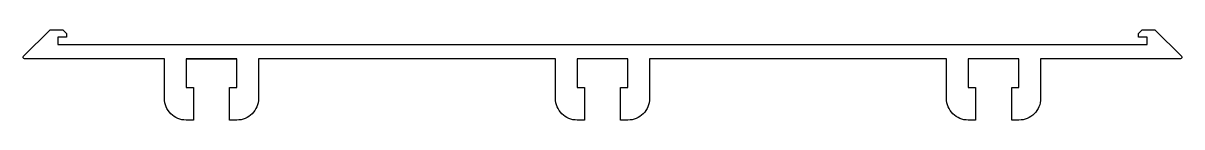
# Model space of a CAD drawing. Extents: x 871 to 1031, y 0 to 12.
import ezdxf

# ---------------------------------------------------------------- set-up
doc = ezdxf.new("R2010")
doc.units = 0
doc.header["$LTSCALE"] = 15
doc.layers.get('0').update_dxf_attribs({"linetype": 'CONTINUOUS'})

msp = doc.modelspace()

# ---------------------------------------------------------------- linework, layer by layer
at = {"ltscale": 0.05}
msp.add_lwpolyline([(1025.14, 12.42), (1026.91, 12.42), (1030.57, 8.77, -0.668179), (1030.43, 8.42), (1011.13, 8.42), (1011.13, 2.92, -0.414214), (1008.13, -0.08), (1007.13, -0.08), (1007.13, 4.42), (1008.13, 4.42), (1008.13, 8.42), (1001.13, 8.42), (1001.13, 4.42), (1002.13, 4.42), (1002.13, -0.08), (1001.13, -0.08, -0.414214), (998.13, 2.92), (998.13, 8.42), (957.13, 8.42), (957.13, 2.92, -0.414214), (954.13, -0.08), (953.13, -0.08), (953.13, 4.42), (954.13, 4.42), (954.13, 8.42), (947.13, 8.42), (947.13, 4.42), (948.13, 4.42), (948.13, -0.08), (947.13, -0.08, -0.414214), (944.13, 2.92), (944.13, 8.42), (903.13, 8.42), (903.13, 2.92, -0.414214), (900.13, -0.08), (899.13, -0.08), (899.13, 4.42), (900.13, 4.42), (900.13, 8.42), (893.13, 8.42), (900.13, 8.42), (893.13, 8.42), (893.13, 4.42), (894.13, 4.42), (894.13, -0.08), (893.13, -0.08, -0.414214), (890.13, 2.92), (890.13, 8.42), (870.83, 8.42, -0.668179), (870.68, 8.77), (874.34, 12.42), (876.11, 12.42), (876.61, 11.92), (876.61, 11.42), (875.39, 11.42), (875.39, 10.42), (1025.86, 10.42), (1025.86, 11.42), (1024.64, 11.42), (1024.64, 11.92)], format="xyb", close=True, dxfattribs=at)

doc.saveas('drawing.dxf')
